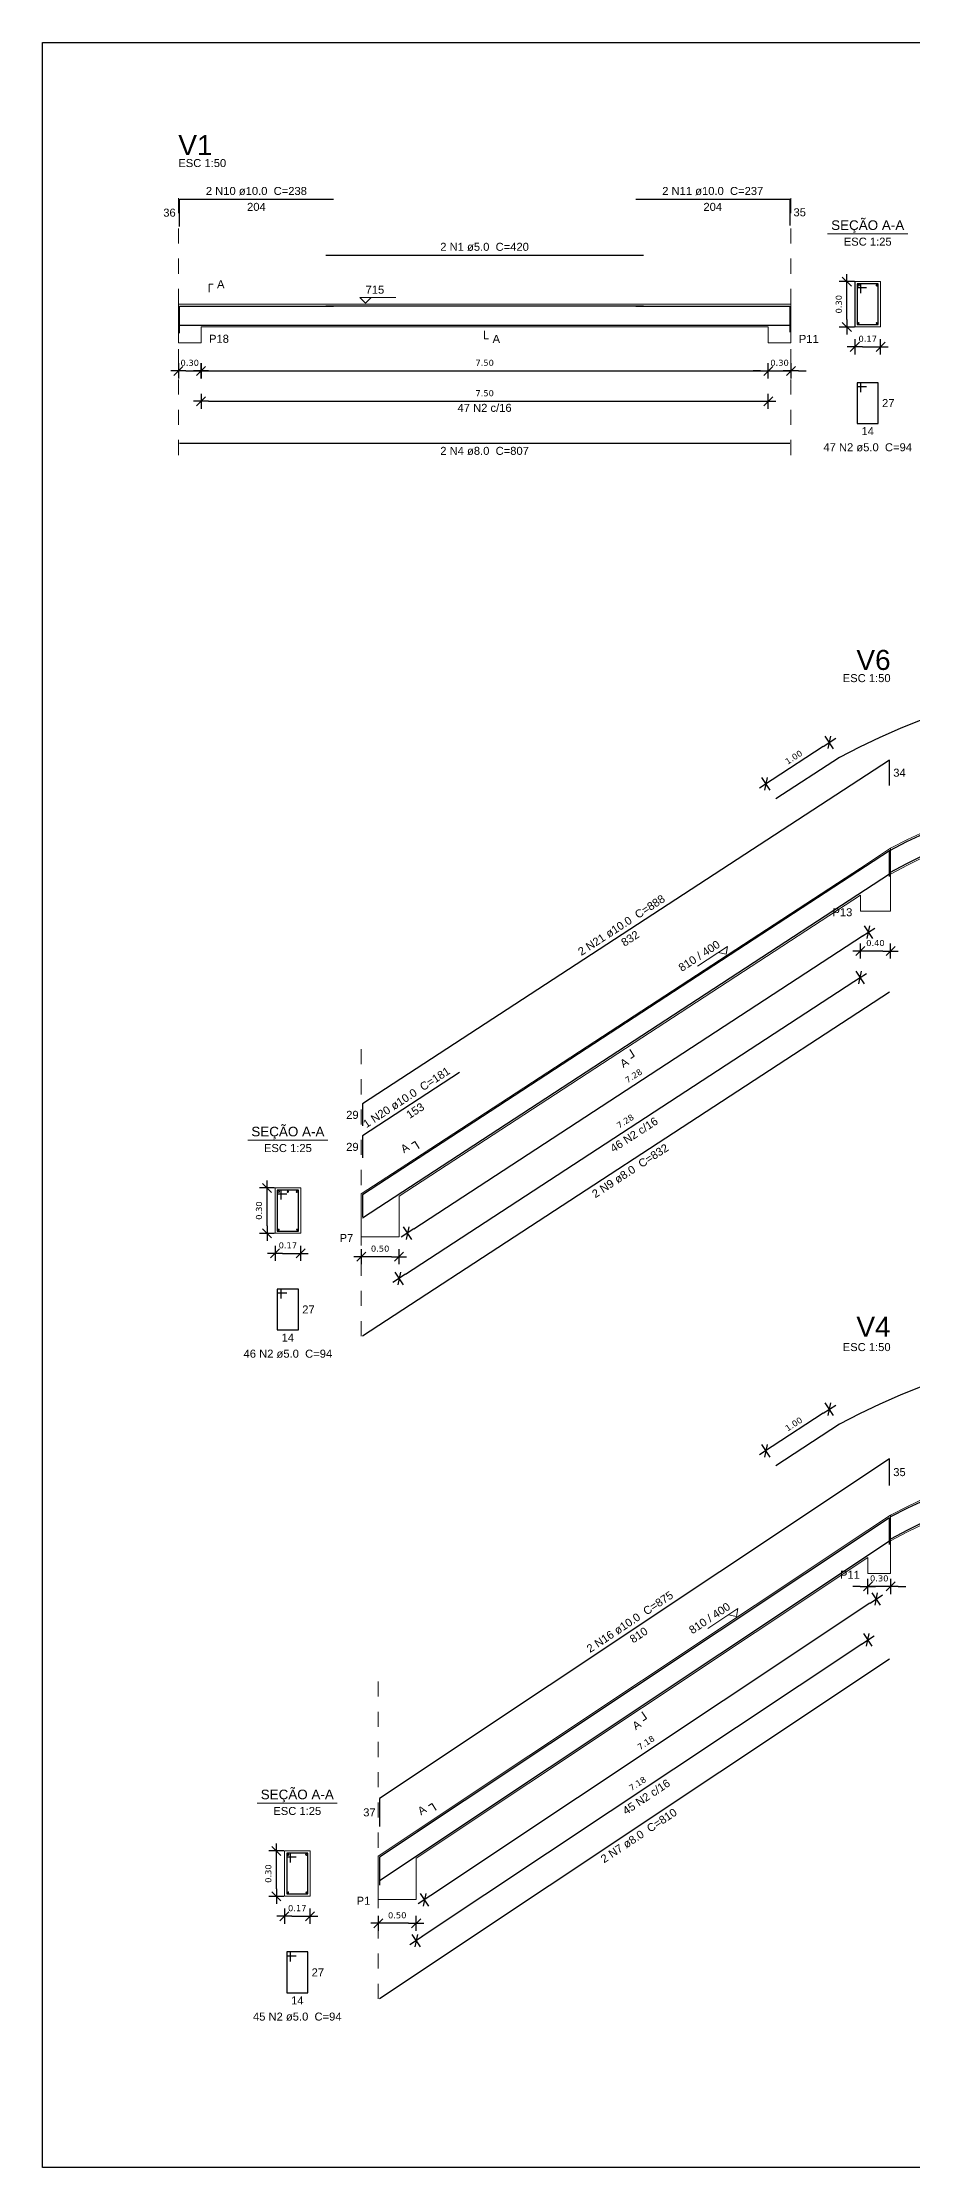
# Model space of a CAD drawing. Extents: x 25 to 1028, y -81 to 176.
# Drawn here: x 784.81 to 790.56, y 44.12 to 58.18 of the extents above; entities that cross this region are included whole.
import ezdxf

# ---------------------------------------------------------------- set-up
doc = ezdxf.new("R2010")
doc.units = 0
doc.header["$LTSCALE"] = 0.3
doc.header["$PDSIZE"] = 0.1
doc.linetypes.add('DOT2', pattern=[3.175, 0, -3.175])
doc.layers.get('0').update_dxf_attribs({"linetype": 'CONTINUOUS'})
doc.layers.get('Defpoints').update_dxf_attribs({"linetype": 'CONTINUOUS'})
doc.layers.add('ARQ-CTA-1_025', color=1, linetype='CONTINUOUS')
for name, color, linetype, lineweight in [('DT-Barras na forma', 2, 'CONTINUOUS', 30), ('DT-Barras no corte', 5, 'CONTINUOUS', 5), ('DT-Barras rebatidas', 2, 'CONTINUOUS', 30), ('DT-Forma', 5, 'CONTINUOUS', 5), ('DT-Pontilhado', 9, 'DOT2', 5), ('DT-Textos', 7, 'CONTINUOUS', 5), ('DT-Título', 3, 'CONTINUOUS', 20)]:
    doc.layers.add(name, color=color, linetype=linetype, lineweight=lineweight)
doc.layers.add('VPort', color=45, linetype='CONTINUOUS', plot=False)
doc.styles.add('Arial', font='arial.ttf')
doc.styles.add('FNDE Texto Cota 0025', font='verdana.ttf', dxfattribs={"height": 0.04})
doc.dimstyles.new('Copy of FNDE 1-0025', dxfattribs={"dimscale": 5, "dimtxt": 0.04, "dimasz": 0.01, "dimexe": 0.15, "dimexo": 0.15, "dimgap": 0.005, "dimtad": 1, "dimlfac": 2, "dimzin": 1, "dimdsep": 46, "dimtxsty": 'FNDE Texto Cota 0025', "dimblk": 'tic', "dimcen": 0.015, "dimdle": 0.15, "dimse1": 1, "dimse2": 1, "dimclrd": 251, "dimclre": 251, "dimclrt": 256, "dimaunit": 1, "dimadec": 3, "dimazin": 0, "dimtfac": 1, "dimtix": 1, "dimtmove": 2, "dimatfit": 3, "dimfxl": 0.15, "dimtvp": 1, "dimtolj": 1, "dimtzin": 0, "dimarcsym": 0})
doc.dimstyles.new('FNDE 1-0025', dxfattribs={"dimscale": 5, "dimtxt": 0.04, "dimasz": 0.01, "dimexe": 0.15, "dimexo": 0.15, "dimgap": 0.005, "dimtad": 1, "dimzin": 1, "dimdsep": 46, "dimtxsty": 'FNDE Texto Cota 0025', "dimblk": 'tic', "dimcen": 0.015, "dimdle": 0.15, "dimse1": 1, "dimse2": 1, "dimclrd": 251, "dimclre": 251, "dimclrt": 256, "dimaunit": 1, "dimadec": 3, "dimazin": 0, "dimtfac": 1, "dimtix": 1, "dimtmove": 2, "dimatfit": 3, "dimfxl": 0.15, "dimtvp": 1, "dimtolj": 1, "dimtzin": 0, "dimarcsym": 0})

# ---------------------------------------------------------------- blocks, each defined once
blk = doc.blocks.new('tic')
at = {"color": 251}
for p, q in [((-1, 0), (1, 0)), ((0, -1), (0, 1))]:
    blk.add_line(p, q, dxfattribs=at)
blk.add_line((-0.6, -0.6), (0.6, 0.6))
blk = doc.blocks.new('*D638')
at = {"layer": 'ARQ-CTA-1_025', "color": 251, "lineweight": -2, "transparency": 16777216}
blk.add_line((785.758, 56.012), (785.808, 56.012), dxfattribs=at)
at = {"layer": 'Defpoints', "color": 0, "transparency": 16777216}
for p in [(785.708, 56.144), (785.858, 56.144), (785.858, 56.012)]:
    blk.add_point(p, dxfattribs=at)
at = {"layer": 'ARQ-CTA-1_025', "color": 251, "lineweight": -2, "transparency": 16777216, "xscale": 0.05, "yscale": 0.05, "zscale": 0.05, "rotation": 180}
blk.add_blockref('tic', (785.708, 56.012), dxfattribs=at)
at = {"layer": 'ARQ-CTA-1_025', "color": 251, "lineweight": -2, "transparency": 16777216, "xscale": 0.05, "yscale": 0.05, "zscale": 0.05}
blk.add_blockref('tic', (785.858, 56.012), dxfattribs=at)
at = {"layer": 'ARQ-CTA-1_025', "transparency": 16777216, "insert": (785.783, 56.065), "char_height": 0.04, "attachment_point": 5, "style": 'FNDE Texto Cota 0025'}
blk.add_mtext('\\A1;0.30', dxfattribs=at)
blk = doc.blocks.new('*D639')
at = {"layer": 'ARQ-CTA-1_025', "color": 251, "lineweight": -2, "transparency": 16777216}
blk.add_line((785.908, 56.012), (789.558, 56.012), dxfattribs=at)
at = {"layer": 'Defpoints', "color": 0, "transparency": 16777216}
for p in [(785.858, 56.144), (789.608, 56.144), (789.608, 56.012)]:
    blk.add_point(p, dxfattribs=at)
at = {"layer": 'ARQ-CTA-1_025', "color": 251, "lineweight": -2, "transparency": 16777216, "xscale": 0.05, "yscale": 0.05, "zscale": 0.05, "rotation": 180}
blk.add_blockref('tic', (785.858, 56.012), dxfattribs=at)
at = {"layer": 'ARQ-CTA-1_025', "color": 251, "lineweight": -2, "transparency": 16777216, "xscale": 0.05, "yscale": 0.05, "zscale": 0.05}
blk.add_blockref('tic', (789.608, 56.012), dxfattribs=at)
at = {"layer": 'ARQ-CTA-1_025', "transparency": 16777216, "insert": (787.733, 56.065), "char_height": 0.04, "attachment_point": 5, "style": 'FNDE Texto Cota 0025'}
blk.add_mtext('\\A1;7.50', dxfattribs=at)
blk = doc.blocks.new('*D640')
at = {"layer": 'ARQ-CTA-1_025', "color": 251, "lineweight": -2, "transparency": 16777216}
for p, q in [((789.558, 56.012), (789.508, 56.012)), ((789.608, 56.012), (789.758, 56.012)), ((789.808, 56.012), (789.858, 56.012))]:
    blk.add_line(p, q, dxfattribs=at)
at = {"layer": 'Defpoints', "color": 0, "transparency": 16777216}
for p in [(789.608, 56.144), (789.758, 56.144), (789.758, 56.012)]:
    blk.add_point(p, dxfattribs=at)
at = {"layer": 'ARQ-CTA-1_025', "color": 251, "lineweight": -2, "transparency": 16777216, "xscale": 0.05, "yscale": 0.05, "zscale": 0.05}
blk.add_blockref('tic', (789.608, 56.012), dxfattribs=at)
at = {"layer": 'ARQ-CTA-1_025', "color": 251, "lineweight": -2, "transparency": 16777216, "xscale": 0.05, "yscale": 0.05, "zscale": 0.05, "rotation": 180}
blk.add_blockref('tic', (789.758, 56.012), dxfattribs=at)
at = {"layer": 'ARQ-CTA-1_025', "transparency": 16777216, "insert": (789.683, 56.065), "char_height": 0.04, "attachment_point": 5, "style": 'FNDE Texto Cota 0025'}
blk.add_mtext('\\A1;0.30', dxfattribs=at)
blk = doc.blocks.new('*D641')
at = {"layer": 'ARQ-CTA-1_025', "color": 251, "lineweight": -2, "transparency": 16777216}
blk.add_line((790.128, 56.353), (790.128, 56.553), dxfattribs=at)
at = {"layer": 'Defpoints', "color": 0, "transparency": 16777216}
for p in [(790.128, 56.603), (790.181, 56.603), (790.181, 56.303)]:
    blk.add_point(p, dxfattribs=at)
at = {"layer": 'ARQ-CTA-1_025', "color": 251, "lineweight": -2, "transparency": 16777216, "xscale": 0.05, "yscale": 0.05, "zscale": 0.05}
for p, rotation in [((790.128, 56.603), 90), ((790.128, 56.303), 270)]:
    blk.add_blockref('tic', p, dxfattribs=dict(at, rotation=rotation))
at = {"layer": 'ARQ-CTA-1_025', "transparency": 16777216, "insert": (790.075, 56.453), "char_height": 0.04, "attachment_point": 5, "rotation": 90, "style": 'FNDE Texto Cota 0025'}
blk.add_mtext('\\A1;0.30', dxfattribs=at)
blk = doc.blocks.new('*D642')
at = {"layer": 'ARQ-CTA-1_025', "color": 251, "lineweight": -2, "transparency": 16777216}
blk.add_line((790.231, 56.171), (790.301, 56.171), dxfattribs=at)
at = {"layer": 'Defpoints', "color": 0, "transparency": 16777216}
for p in [(790.181, 56.303), (790.351, 56.303), (790.351, 56.171)]:
    blk.add_point(p, dxfattribs=at)
at = {"layer": 'ARQ-CTA-1_025', "color": 251, "lineweight": -2, "transparency": 16777216, "xscale": 0.05, "yscale": 0.05, "zscale": 0.05, "rotation": 180}
blk.add_blockref('tic', (790.181, 56.171), dxfattribs=at)
at = {"layer": 'ARQ-CTA-1_025', "color": 251, "lineweight": -2, "transparency": 16777216, "xscale": 0.05, "yscale": 0.05, "zscale": 0.05}
blk.add_blockref('tic', (790.351, 56.171), dxfattribs=at)
at = {"layer": 'ARQ-CTA-1_025', "transparency": 16777216, "insert": (790.266, 56.224), "char_height": 0.04, "attachment_point": 5, "style": 'FNDE Texto Cota 0025'}
blk.add_mtext('\\A1;0.17', dxfattribs=at)
blk = doc.blocks.new('*D643')
at = {"layer": 'ARQ-CTA-1_025', "color": 251, "lineweight": -2, "transparency": 16777216}
blk.add_line((785.908, 55.811), (789.558, 55.811), dxfattribs=at)
at = {"layer": 'Defpoints', "color": 0, "transparency": 16777216}
for p in [(785.858, 55.943), (789.608, 55.943), (789.608, 55.811)]:
    blk.add_point(p, dxfattribs=at)
at = {"layer": 'ARQ-CTA-1_025', "color": 251, "lineweight": -2, "transparency": 16777216, "xscale": 0.05, "yscale": 0.05, "zscale": 0.05, "rotation": 180}
blk.add_blockref('tic', (785.858, 55.811), dxfattribs=at)
at = {"layer": 'ARQ-CTA-1_025', "color": 251, "lineweight": -2, "transparency": 16777216, "xscale": 0.05, "yscale": 0.05, "zscale": 0.05}
blk.add_blockref('tic', (789.608, 55.811), dxfattribs=at)
at = {"layer": 'ARQ-CTA-1_025', "transparency": 16777216, "insert": (787.733, 55.864), "char_height": 0.04, "attachment_point": 5, "style": 'FNDE Texto Cota 0025'}
blk.add_mtext('\\A1;7.50', dxfattribs=at)
blk = doc.blocks.new('*D627')
at = {"layer": 'ARQ-CTA-1_025', "color": 251, "lineweight": -2, "transparency": 16777216}
blk.add_line((786.356, 45.969), (786.356, 46.169), dxfattribs=at)
at = {"layer": 'Defpoints', "color": 0, "transparency": 16777216}
for p in [(786.356, 46.219), (786.409, 46.219), (786.409, 45.919)]:
    blk.add_point(p, dxfattribs=at)
at = {"layer": 'ARQ-CTA-1_025', "color": 251, "lineweight": -2, "transparency": 16777216, "xscale": 0.05, "yscale": 0.05, "zscale": 0.05}
for p, rotation in [((786.356, 46.219), 90), ((786.356, 45.919), 270)]:
    blk.add_blockref('tic', p, dxfattribs=dict(at, rotation=rotation))
at = {"layer": 'ARQ-CTA-1_025', "transparency": 16777216, "insert": (786.303, 46.069), "char_height": 0.04, "attachment_point": 5, "rotation": 90, "style": 'FNDE Texto Cota 0025'}
blk.add_mtext('\\A1;0.30', dxfattribs=at)
blk = doc.blocks.new('*D628')
at = {"layer": 'ARQ-CTA-1_025', "color": 251, "lineweight": -2, "transparency": 16777216}
blk.add_line((786.459, 45.787), (786.529, 45.787), dxfattribs=at)
at = {"layer": 'Defpoints', "color": 0, "transparency": 16777216}
for p in [(786.409, 45.919), (786.579, 45.919), (786.579, 45.787)]:
    blk.add_point(p, dxfattribs=at)
at = {"layer": 'ARQ-CTA-1_025', "color": 251, "lineweight": -2, "transparency": 16777216, "xscale": 0.05, "yscale": 0.05, "zscale": 0.05, "rotation": 180}
blk.add_blockref('tic', (786.409, 45.787), dxfattribs=at)
at = {"layer": 'ARQ-CTA-1_025', "color": 251, "lineweight": -2, "transparency": 16777216, "xscale": 0.05, "yscale": 0.05, "zscale": 0.05}
blk.add_blockref('tic', (786.579, 45.787), dxfattribs=at)
at = {"layer": 'ARQ-CTA-1_025', "transparency": 16777216, "insert": (786.494, 45.84), "char_height": 0.04, "attachment_point": 5, "style": 'FNDE Texto Cota 0025'}
blk.add_mtext('\\A1;0.17', dxfattribs=at)
blk = doc.blocks.new('*D636')
at = {"layer": 'ARQ-CTA-1_025', "color": 251, "lineweight": -2, "transparency": 16777216}
blk.add_line((786.294, 50.356), (786.294, 50.556), dxfattribs=at)
at = {"layer": 'Defpoints', "color": 0, "transparency": 16777216}
for p in [(786.294, 50.606), (786.347, 50.606), (786.347, 50.306)]:
    blk.add_point(p, dxfattribs=at)
at = {"layer": 'ARQ-CTA-1_025', "color": 251, "lineweight": -2, "transparency": 16777216, "xscale": 0.05, "yscale": 0.05, "zscale": 0.05}
for p, rotation in [((786.294, 50.606), 90), ((786.294, 50.306), 270)]:
    blk.add_blockref('tic', p, dxfattribs=dict(at, rotation=rotation))
at = {"layer": 'ARQ-CTA-1_025', "transparency": 16777216, "insert": (786.241, 50.456), "char_height": 0.04, "attachment_point": 5, "rotation": 90, "style": 'FNDE Texto Cota 0025'}
blk.add_mtext('\\A1;0.30', dxfattribs=at)
blk = doc.blocks.new('*D637')
at = {"layer": 'ARQ-CTA-1_025', "color": 251, "lineweight": -2, "transparency": 16777216}
blk.add_line((786.397, 50.173), (786.467, 50.173), dxfattribs=at)
at = {"layer": 'Defpoints', "color": 0, "transparency": 16777216}
for p in [(786.347, 50.306), (786.517, 50.306), (786.517, 50.173)]:
    blk.add_point(p, dxfattribs=at)
at = {"layer": 'ARQ-CTA-1_025', "color": 251, "lineweight": -2, "transparency": 16777216, "xscale": 0.05, "yscale": 0.05, "zscale": 0.05, "rotation": 180}
blk.add_blockref('tic', (786.347, 50.173), dxfattribs=at)
at = {"layer": 'ARQ-CTA-1_025', "color": 251, "lineweight": -2, "transparency": 16777216, "xscale": 0.05, "yscale": 0.05, "zscale": 0.05}
blk.add_blockref('tic', (786.517, 50.173), dxfattribs=at)
at = {"layer": 'ARQ-CTA-1_025', "transparency": 16777216, "insert": (786.432, 50.226), "char_height": 0.04, "attachment_point": 5, "style": 'FNDE Texto Cota 0025'}
blk.add_mtext('\\A1;0.17', dxfattribs=at)
blk = doc.blocks.new('*D883')
at = {"layer": 'ARQ-CTA-1_025', "color": 251, "lineweight": -2, "transparency": 16777216}
for p, q in [((790.217, 47.969), (790.167, 47.969)), ((790.417, 47.969), (790.267, 47.969)), ((790.467, 47.969), (790.517, 47.969))]:
    blk.add_line(p, q, dxfattribs=at)
at = {"layer": 'Defpoints', "color": 0, "transparency": 16777216}
for p in [(790.267, 48.102), (790.417, 48.102), (790.267, 47.969)]:
    blk.add_point(p, dxfattribs=at)
at = {"layer": 'ARQ-CTA-1_025', "color": 251, "lineweight": -2, "transparency": 16777216, "xscale": 0.05, "yscale": 0.05, "zscale": 0.05}
blk.add_blockref('tic', (790.267, 47.969), dxfattribs=at)
at = {"layer": 'ARQ-CTA-1_025', "color": 251, "lineweight": -2, "transparency": 16777216, "xscale": 0.05, "yscale": 0.05, "zscale": 0.05, "rotation": 180}
blk.add_blockref('tic', (790.417, 47.969), dxfattribs=at)
at = {"layer": 'ARQ-CTA-1_025', "transparency": 16777216, "insert": (790.342, 48.022), "char_height": 0.04, "attachment_point": 5, "style": 'FNDE Texto Cota 0025'}
blk.add_mtext('\\A1;0.30', dxfattribs=at)
blk = doc.blocks.new('*D884')
at = {"layer": 'ARQ-CTA-1_025', "color": 251, "lineweight": -2, "transparency": 16777216}
blk.add_line((790.281, 47.858), (787.377, 45.924), dxfattribs=at)
at = {"layer": 'Defpoints', "color": 0, "transparency": 16777216}
for p in [(790.323, 47.886), (787.335, 45.896), (787.335, 45.896)]:
    blk.add_point(p, dxfattribs=at)
at = {"layer": 'ARQ-CTA-1_025', "color": 251, "lineweight": -2, "transparency": 16777216, "xscale": 0.05, "yscale": 0.05, "zscale": 0.05}
for p, rotation in [((790.323, 47.886), 33.66858038811823), ((787.335, 45.896), 213.6685803881182)]:
    blk.add_blockref('tic', p, dxfattribs=dict(at, rotation=rotation))
at = {"layer": 'ARQ-CTA-1_025', "transparency": 16777216, "insert": (788.8, 46.935), "char_height": 0.04, "attachment_point": 5, "rotation": 33.6686, "style": 'FNDE Texto Cota 0025'}
blk.add_mtext('\\A1;7.18', dxfattribs=at)
blk = doc.blocks.new('*D885')
at = {"layer": 'ARQ-CTA-1_025', "color": 251, "lineweight": -2, "transparency": 16777216}
blk.add_line((787.23, 45.74), (787.08, 45.74), dxfattribs=at)
at = {"layer": 'Defpoints', "color": 0, "transparency": 16777216}
for p in [(787.03, 45.873), (787.28, 45.873), (787.03, 45.74)]:
    blk.add_point(p, dxfattribs=at)
at = {"layer": 'ARQ-CTA-1_025', "color": 251, "lineweight": -2, "transparency": 16777216, "xscale": 0.05, "yscale": 0.05, "zscale": 0.05, "rotation": 180}
blk.add_blockref('tic', (787.03, 45.74), dxfattribs=at)
at = {"layer": 'ARQ-CTA-1_025', "color": 251, "lineweight": -2, "transparency": 16777216, "xscale": 0.05, "yscale": 0.05, "zscale": 0.05}
blk.add_blockref('tic', (787.28, 45.74), dxfattribs=at)
at = {"layer": 'ARQ-CTA-1_025', "transparency": 16777216, "insert": (787.155, 45.793), "char_height": 0.04, "attachment_point": 5, "style": 'FNDE Texto Cota 0025'}
blk.add_mtext('\\A1;0.50', dxfattribs=at)
blk = doc.blocks.new('*D886')
at = {"layer": 'ARQ-CTA-1_025', "color": 251, "lineweight": -2, "transparency": 16777216}
blk.add_line((790.226, 47.588), (787.321, 45.653), dxfattribs=at)
at = {"layer": 'Defpoints', "color": 0, "transparency": 16777216}
for p in [(790.267, 47.615), (787.28, 45.625), (787.28, 45.625)]:
    blk.add_point(p, dxfattribs=at)
at = {"layer": 'ARQ-CTA-1_025', "color": 251, "lineweight": -2, "transparency": 16777216, "xscale": 0.05, "yscale": 0.05, "zscale": 0.05}
for p, rotation in [((790.267, 47.615), 33.66858038811823), ((787.28, 45.625), 213.6685803881182)]:
    blk.add_blockref('tic', p, dxfattribs=dict(at, rotation=rotation))
at = {"layer": 'ARQ-CTA-1_025', "transparency": 16777216, "insert": (788.744, 46.664), "char_height": 0.04, "attachment_point": 5, "rotation": 33.6686, "style": 'FNDE Texto Cota 0025'}
blk.add_mtext('\\A1;7.18', dxfattribs=at)
blk = doc.blocks.new('*D887')
at = {"layer": 'ARQ-CTA-1_025', "color": 251, "lineweight": -2, "transparency": 16777216}
blk.add_line((790.367, 52.173), (790.267, 52.173), dxfattribs=at)
at = {"layer": 'Defpoints', "color": 0, "transparency": 16777216}
for p in [(790.217, 52.305), (790.417, 52.305), (790.217, 52.173)]:
    blk.add_point(p, dxfattribs=at)
at = {"layer": 'ARQ-CTA-1_025', "color": 251, "lineweight": -2, "transparency": 16777216, "xscale": 0.05, "yscale": 0.05, "zscale": 0.05, "rotation": 180}
blk.add_blockref('tic', (790.217, 52.173), dxfattribs=at)
at = {"layer": 'ARQ-CTA-1_025', "color": 251, "lineweight": -2, "transparency": 16777216, "xscale": 0.05, "yscale": 0.05, "zscale": 0.05}
blk.add_blockref('tic', (790.417, 52.173), dxfattribs=at)
at = {"layer": 'ARQ-CTA-1_025', "transparency": 16777216, "insert": (790.317, 52.226), "char_height": 0.04, "attachment_point": 5, "style": 'FNDE Texto Cota 0025'}
blk.add_mtext('\\A1;0.40', dxfattribs=at)
blk = doc.blocks.new('*D888')
at = {"layer": 'ARQ-CTA-1_025', "color": 251, "lineweight": -2, "transparency": 16777216}
blk.add_line((790.231, 52.271), (787.264, 50.334), dxfattribs=at)
at = {"layer": 'Defpoints', "color": 0, "transparency": 16777216}
for p in [(790.272, 52.298), (787.222, 50.307), (787.222, 50.307)]:
    blk.add_point(p, dxfattribs=at)
at = {"layer": 'ARQ-CTA-1_025', "color": 251, "lineweight": -2, "transparency": 16777216, "xscale": 0.05, "yscale": 0.05, "zscale": 0.05}
for p, rotation in [((790.272, 52.298), 33.13916304339502), ((787.222, 50.307), 213.139163043395)]:
    blk.add_blockref('tic', p, dxfattribs=dict(at, rotation=rotation))
at = {"layer": 'ARQ-CTA-1_025', "transparency": 16777216, "insert": (788.718, 51.347), "char_height": 0.04, "attachment_point": 5, "rotation": 33.1392, "style": 'FNDE Texto Cota 0025'}
blk.add_mtext('\\A1;7.28', dxfattribs=at)
blk = doc.blocks.new('*D889')
at = {"layer": 'ARQ-CTA-1_025', "color": 251, "lineweight": -2, "transparency": 16777216}
blk.add_line((787.117, 50.151), (786.967, 50.151), dxfattribs=at)
at = {"layer": 'Defpoints', "color": 0, "transparency": 16777216}
for p in [(786.917, 50.284), (787.167, 50.284), (786.917, 50.151)]:
    blk.add_point(p, dxfattribs=at)
at = {"layer": 'ARQ-CTA-1_025', "color": 251, "lineweight": -2, "transparency": 16777216, "xscale": 0.05, "yscale": 0.05, "zscale": 0.05, "rotation": 180}
blk.add_blockref('tic', (786.917, 50.151), dxfattribs=at)
at = {"layer": 'ARQ-CTA-1_025', "color": 251, "lineweight": -2, "transparency": 16777216, "xscale": 0.05, "yscale": 0.05, "zscale": 0.05}
blk.add_blockref('tic', (787.167, 50.151), dxfattribs=at)
at = {"layer": 'ARQ-CTA-1_025', "transparency": 16777216, "insert": (787.042, 50.204), "char_height": 0.04, "attachment_point": 5, "style": 'FNDE Texto Cota 0025'}
blk.add_mtext('\\A1;0.50', dxfattribs=at)
blk = doc.blocks.new('*D890')
at = {"layer": 'ARQ-CTA-1_025', "color": 251, "lineweight": -2, "transparency": 16777216}
blk.add_line((790.175, 51.97), (787.209, 50.034), dxfattribs=at)
at = {"layer": 'Defpoints', "color": 0, "transparency": 16777216}
for p in [(790.217, 51.998), (787.167, 50.007), (787.167, 50.007)]:
    blk.add_point(p, dxfattribs=at)
at = {"layer": 'ARQ-CTA-1_025', "color": 251, "lineweight": -2, "transparency": 16777216, "xscale": 0.05, "yscale": 0.05, "zscale": 0.05}
for p, rotation in [((790.217, 51.998), 33.13916304339502), ((787.167, 50.007), 213.139163043395)]:
    blk.add_blockref('tic', p, dxfattribs=dict(at, rotation=rotation))
at = {"layer": 'ARQ-CTA-1_025', "transparency": 16777216, "insert": (788.663, 51.047), "char_height": 0.04, "attachment_point": 5, "rotation": 33.1392, "style": 'FNDE Texto Cota 0025'}
blk.add_mtext('\\A1;7.28', dxfattribs=at)
blk = doc.blocks.new('*D895')
at = {"layer": 'ARQ-CTA-1_025', "color": 251, "lineweight": -2, "transparency": 16777216}
blk.add_line((789.971, 53.527), (789.634, 53.307), dxfattribs=at)
at = {"layer": 'Defpoints', "color": 0, "transparency": 16777216}
for p in [(790.079, 53.454), (789.592, 53.279), (789.657, 53.179)]:
    blk.add_point(p, dxfattribs=at)
at = {"layer": 'ARQ-CTA-1_025', "color": 251, "lineweight": -2, "transparency": 16777216, "xscale": 0.05, "yscale": 0.05, "zscale": 0.05}
for p, rotation in [((790.013, 53.554), 33.13915162532533), ((789.592, 53.279), 213.1391516253253)]:
    blk.add_blockref('tic', p, dxfattribs=dict(at, rotation=rotation))
at = {"layer": 'ARQ-CTA-1_025', "transparency": 16777216, "insert": (789.777, 53.455), "char_height": 0.04, "attachment_point": 5, "rotation": 33.1392, "style": 'FNDE Texto Cota 0025'}
blk.add_mtext('\\A1;1.00', dxfattribs=at)
blk = doc.blocks.new('*D901')
at = {"layer": 'ARQ-CTA-1_025', "color": 251, "lineweight": -2, "transparency": 16777216}
blk.add_line((789.971, 49.115), (789.634, 48.895), dxfattribs=at)
at = {"layer": 'Defpoints', "color": 0, "transparency": 16777216}
for p in [(790.079, 49.042), (789.592, 48.867), (789.657, 48.767)]:
    blk.add_point(p, dxfattribs=at)
at = {"layer": 'ARQ-CTA-1_025', "color": 251, "lineweight": -2, "transparency": 16777216, "xscale": 0.05, "yscale": 0.05, "zscale": 0.05}
for p, rotation in [((790.013, 49.142), 33.13915162532533), ((789.592, 48.867), 213.1391516253253)]:
    blk.add_blockref('tic', p, dxfattribs=dict(at, rotation=rotation))
at = {"layer": 'ARQ-CTA-1_025', "transparency": 16777216, "insert": (789.777, 49.043), "char_height": 0.04, "attachment_point": 5, "rotation": 33.1392, "style": 'FNDE Texto Cota 0025'}
blk.add_mtext('\\A1;1.00', dxfattribs=at)

msp = doc.modelspace()

# ---------------------------------------------------------------- linework, layer by layer
at = {"layer": 'DT-Barras na forma'}
for p, q in [((790.22072862, 56.58808841), (790.19572862, 56.5880884)), ((790.19572862, 56.5880884), (790.19572862, 56.3180884)), ((790.33572871, 56.5880884), (790.19572871, 56.58808835)), ((790.19572871, 56.58808835), (790.19572871, 56.56308835)), ((790.19572871, 56.56308835), (790.25822871, 56.56308835)), ((790.2207286, 56.52558841), (790.22072862, 56.58808841)), ((790.33572862, 56.3180884), (790.33572871, 56.5880884)), ((790.19572862, 56.3180884), (790.33572862, 56.3180884)), ((786.3870032, 50.59075113), (786.3620032, 50.59075113)), ((786.3620032, 50.59075113), (786.3620032, 50.32075113)), ((786.50200329, 50.59075113), (786.36200329, 50.59075108)), ((786.36200329, 50.59075108), (786.36200329, 50.56575108)), ((786.36200329, 50.56575108), (786.42450329, 50.56575108)), ((786.38700318, 50.52825113), (786.3870032, 50.59075113)), ((786.5020032, 50.32075113), (786.50200329, 50.59075113)), ((786.3620032, 50.32075113), (786.5020032, 50.32075113)), ((786.44913482, 46.20445608), (786.42413482, 46.20445607)), ((786.42413482, 46.20445607), (786.42413483, 45.93445607)), ((786.56413492, 46.20445607), (786.42413492, 46.20445602)), ((786.42413492, 46.20445602), (786.42413492, 46.17945602)), ((786.42413492, 46.17945602), (786.48663492, 46.17945602)), ((786.4491348, 46.14195608), (786.44913482, 46.20445608)), ((786.56413483, 45.93445607), (786.56413492, 46.20445607)), ((786.42413483, 45.93445607), (786.56413483, 45.93445607))]:
    msp.add_line(p, q, dxfattribs=at)
for points in [[(785.7152036, 56.26091941), (785.7152036, 56.44058841), (786.7327036, 56.44058841)], [(786.6827036, 56.44183841), (788.7827036, 56.44183841)], [(788.7327036, 56.44058841), (789.7502036, 56.44058841), (789.7502036, 56.26712766)], [(785.7152036, 56.31508841), (789.7502036, 56.31508841)], [(790.40971095, 52.66627938), (790.40971095, 52.83549038), (786.92471095, 50.56025163), (786.92471095, 50.41548688)], [(790.40971095, 52.68085288), (786.92471095, 50.40561388)], [(787.56721095, 50.97971813), (786.92471095, 50.56025163), (786.92471095, 50.41548688)], [(790.40971095, 48.24664783), (790.40971095, 48.42334258), (787.03721095, 46.17683558), (787.03721095, 45.99193908)], [(790.40971095, 48.26761008), (787.03721095, 46.02110308)]]:
    msp.add_lwpolyline(points, dxfattribs=at)
for centre, radius, start, end in [((792.32971095, 49.24971442), 4.76877789, 61.833223448, 118.166776552), ((792.32971095, 49.24971442), 4.06877789, 61.833223448, 118.166776552), ((792.32971095, 49.24971442), 3.93977789, 60.834292198, 119.165707802), ((792.32971095, 44.83766611), 4.76877789, 61.833223448, 118.166776552), ((792.32971095, 44.83766611), 4.06877789, 61.962921215, 118.037078785), ((792.32971095, 44.83766611), 3.93977789, 60.959124764, 119.040875236)]:
    msp.add_arc(centre, radius, start, end, dxfattribs=at)
at = {"layer": 'DT-Barras no corte'}
for centre, radius in [((790.2057286, 56.57808841), 0.005), ((790.3257286, 56.57808841), 0.005), ((790.2047286, 56.32708841), 0.004), ((790.3267286, 56.32708841), 0.004), ((786.37200318, 50.58075113), 0.005), ((786.43200318, 50.58075113), 0.005), ((786.49200318, 50.58075113), 0.005), ((786.37100318, 50.32975113), 0.004), ((786.49300318, 50.32975113), 0.004), ((786.4341348, 46.19445608), 0.005), ((786.5541348, 46.19445608), 0.005), ((786.4331348, 45.94345608), 0.004), ((786.5551348, 45.94345608), 0.004)]:
    msp.add_circle(centre, radius, dxfattribs=at)
at = {"layer": 'DT-Barras rebatidas'}
for p, q in [((785.7152036, 56.96836941), (785.71520365, 57.14803839)), ((785.71520365, 57.14803839), (786.73270365, 57.14803839)), ((788.7327036, 57.14803841), (789.7502036, 57.14803841)), ((789.7502036, 57.14803841), (789.7502036, 56.97457761)), ((786.6827036, 56.77863841), (788.7827036, 56.77863841)), ((790.22072862, 55.93391341), (790.19572862, 55.9339134)), ((790.19572862, 55.9339134), (790.19572862, 55.6639134)), ((790.33572871, 55.9339134), (790.19572871, 55.93391335)), ((790.19572871, 55.93391335), (790.19572871, 55.90891335)), ((790.19572871, 55.90891335), (790.25822871, 55.90891335)), ((790.2207286, 55.87141341), (790.22072862, 55.93391341)), ((790.33572862, 55.6639134), (790.33572871, 55.9339134)), ((790.19572862, 55.6639134), (790.33572862, 55.6639134)), ((785.7152036, 55.53437841), (789.7502036, 55.53437841)), ((790.40971089, 53.43704037), (786.92471042, 51.16180225)), ((790.07865868, 53.45376083), (789.65840442, 53.17939113)), ((790.40971095, 53.26782938), (790.40971089, 53.43704037)), ((790.40971095, 51.90014288), (786.92471047, 49.62490476)), ((787.56721095, 51.36946813), (786.92471086, 50.95000171)), ((786.92471042, 51.16180225), (786.92471042, 51.01703768)), ((786.92471086, 50.95000171), (786.92471086, 50.80523714)), ((786.3870032, 49.93657613), (786.3620032, 49.93657613)), ((786.3620032, 49.93657613), (786.3620032, 49.66657613)), ((786.50200329, 49.93657613), (786.36200329, 49.93657608)), ((786.36200329, 49.93657608), (786.36200329, 49.91157608)), ((786.38700318, 49.87407613), (786.3870032, 49.93657613)), ((786.5020032, 49.66657613), (786.50200329, 49.93657613)), ((786.36200329, 49.91157608), (786.42450329, 49.91157608)), ((786.3620032, 49.66657613), (786.5020032, 49.66657613)), ((790.07865868, 49.04171252), (789.65840442, 48.76734283)), ((790.40971089, 48.81309258), (787.03721028, 46.56658659)), ((790.40971095, 48.63639783), (790.40971089, 48.81309258)), ((790.40971095, 47.48690008), (787.03721033, 45.24039409)), ((787.03721028, 46.56658659), (787.03721027, 46.38169004)), ((786.44913482, 45.55028108), (786.42413482, 45.55028107)), ((786.42413482, 45.55028107), (786.42413483, 45.28028107)), ((786.56413492, 45.55028107), (786.42413492, 45.55028102)), ((786.42413492, 45.55028102), (786.42413492, 45.52528102)), ((786.42413492, 45.52528102), (786.48663492, 45.52528102)), ((786.4491348, 45.48778108), (786.44913482, 45.55028108)), ((786.56413483, 45.28028107), (786.56413492, 45.55028107)), ((786.42413483, 45.28028107), (786.56413483, 45.28028107))]:
    msp.add_line(p, q, dxfattribs=at)
at = {"layer": 'DT-Forma'}
for p, q in [((790.3507286, 56.60308841), (790.1807286, 56.60308841)), ((790.1807286, 56.60308841), (790.1807286, 56.30308841)), ((790.3507286, 56.30308841), (790.3507286, 56.60308841)), ((785.7077036, 56.45308841), (785.8577036, 56.45308841)), ((785.8577036, 56.45308841), (789.6077036, 56.45308841)), ((789.6077036, 56.45308841), (789.7577036, 56.45308841)), ((785.7077036, 56.30308841), (785.7077036, 56.19718841)), ((785.8577036, 56.19718841), (785.8577036, 56.30308841)), ((785.8577036, 56.30308841), (789.6077036, 56.30308841)), ((789.6077036, 56.30308841), (789.6077036, 56.19718841)), ((789.7577036, 56.19718841), (789.7577036, 56.30308841)), ((790.1807286, 56.30308841), (790.3507286, 56.30308841)), ((785.7077036, 56.19718841), (785.8577036, 56.19718841)), ((789.6077036, 56.19718841), (789.7577036, 56.19718841)), ((790.41721095, 52.85288688), (790.21721095, 52.72231363)), ((790.21721095, 52.72231363), (787.16721095, 50.73107163)), ((790.41721095, 52.67374938), (790.41721095, 52.43727613)), ((790.21721095, 52.54317613), (787.16721095, 50.55193413)), ((790.21721095, 52.43727613), (790.21721095, 52.54317613)), ((790.41721095, 52.43727613), (790.21721095, 52.43727613)), ((787.16721095, 50.73107163), (786.91721095, 50.56785513)), ((786.51700318, 50.60575113), (786.34700318, 50.60575113)), ((786.34700318, 50.60575113), (786.34700318, 50.30575113)), ((786.51700318, 50.30575113), (786.51700318, 50.60575113)), ((787.16721095, 50.55193413), (787.16721095, 50.28281738)), ((786.91721095, 50.28281738), (786.91721095, 50.38871738)), ((786.34700318, 50.30575113), (786.51700318, 50.30575113)), ((787.16721095, 50.28281738), (786.91721095, 50.28281738)), ((790.41721095, 48.44083858), (790.26721095, 48.34091983)), ((790.26721095, 48.34091983), (787.27971095, 46.35087108)), ((790.41721095, 48.26060608), (790.41721095, 48.05478733)), ((790.26721095, 48.16068733), (787.27971095, 46.17063858)), ((790.26721095, 48.05478733), (790.26721095, 48.16068733)), ((790.41721095, 48.05478733), (790.26721095, 48.05478733)), ((787.27971095, 46.35087108), (787.02971095, 46.18433983)), ((786.5791348, 46.21945608), (786.4091348, 46.21945608)), ((786.4091348, 46.21945608), (786.4091348, 45.91945608)), ((786.5791348, 45.91945608), (786.5791348, 46.21945608)), ((787.27971095, 46.17063858), (787.27971095, 45.89820733)), ((787.02971095, 45.89820733), (787.02971095, 46.00410733)), ((786.4091348, 45.91945608), (786.5791348, 45.91945608)), ((787.27971095, 45.89820733), (787.02971095, 45.89820733))]:
    msp.add_line(p, q, dxfattribs=at)
at = {"layer": 'DT-Forma', "linetype": 'Continuous'}
for p, q in [((785.7077036, 56.30308841), (785.7077036, 56.45308841)), ((789.7577036, 56.45308841), (789.7577036, 56.30308841)), ((790.41721095, 52.67374938), (790.41721095, 52.85288688)), ((786.91721095, 50.56785513), (786.91721095, 50.38871738)), ((790.41721095, 48.26060608), (790.41721095, 48.44083858)), ((787.02971095, 46.18433983), (787.02971095, 46.00410733))]:
    msp.add_line(p, q, dxfattribs=at)
at = {"layer": 'DT-Forma'}
for centre, radius, start, end in [((792.32971095, 49.24971442), 4.07927789, 62.041430756, 117.958569244), ((792.32971095, 49.24971442), 3.92927789, 60.874077434, 119.125922566), ((792.32971095, 44.83766611), 4.07927789, 62.041430756, 117.958569244), ((792.32971095, 44.83766611), 3.92927789, 60.874077434, 119.125922566)]:
    msp.add_arc(centre, radius, start, end, dxfattribs=at)
at = {"layer": 'DT-Pontilhado', "ltscale": 0.05}
for p, q in [((785.7077036, 55.45495341), (785.7077036, 57.20098841)), ((789.7577036, 55.45495341), (789.7577036, 57.20098841)), ((786.91721095, 49.62490388), (786.91721095, 51.6247903)), ((787.02971095, 45.24039308), (787.02971095, 47.37957126))]:
    msp.add_line(p, q, dxfattribs=at)
at = {"layer": 'DT-Textos'}
for p, q in [((790.0009786, 56.91931341), (790.5304786, 56.91931341)), ((786.16725318, 50.92197613), (786.69675318, 50.92197613)), ((786.2293848, 46.53568108), (786.7588848, 46.53568108))]:
    msp.add_line(p, q, dxfattribs=at)
for points in [[(785.9106536, 56.53251341), (785.9106536, 56.58546341), (785.9371286, 56.58546341)], [(786.9827036, 56.49809591), (786.9456386, 56.46103091), (786.9085736, 56.49809591), (787.1468486, 56.49809591)], [(787.7327036, 56.27661341), (787.7327036, 56.22366341), (787.7591786, 56.22366341)], [(789.27760645, 52.16262788), (789.3289052, 52.15185413), (789.33967895, 52.20315288), (789.14016045, 52.07289388)], [(788.69221095, 51.52108013), (788.72115745, 51.47674263), (788.6989887, 51.46226938)], [(787.29958595, 50.86778213), (787.27063945, 50.91211963), (787.2484707, 50.89764638)], [(789.34600945, 47.78136308), (789.39740545, 47.77106383), (789.4077047, 47.82245983), (789.2093982, 47.69036308)], [(788.77346095, 47.13918783), (788.8028157, 47.09511983), (788.7807817, 47.08044233)], [(787.41208595, 46.48824183), (787.3827312, 46.53230983), (787.36069695, 46.51763258)]]:
    msp.add_lwpolyline(points, dxfattribs=at)
at = {"layer": 'VPort'}
msp.add_line((790.1807286, 56.60308841), (790.1807286, 56.30308841), dxfattribs=at)
msp.add_lwpolyline([(784.80967722, 58.18478675), (800.15517308, 58.18478675), (800.15517308, 44.1243377), (784.80967722, 44.1243377)], close=True, dxfattribs=at)

# ---------------------------------------------------------------- texts
at = {"layer": 'DT-Barras rebatidas', "color": 7, "char_height": 0.05295, "line_spacing_factor": 0.9, "style": 'Arial'}
for s, insert, width, attachment_point in [('2 N10 ø10.0  C=238', (786.2238486, 57.17461191), 1.14372, 8), ('2 N11 ø10.0  C=237', (789.2413486, 57.17461191), 1.14372, 8), ('36', (785.69021044, 57.0317289), 0.22708, 9), ('204', (786.22395365, 57.12371489), 0.29062, 2), ('204', (789.2414536, 57.12371491), 0.29062, 2), ('35', (789.77520319, 57.08778301), 0.22708, 1), ('2 N1 ø5.0  C=420', (787.7325986, 56.80511191), 1.01664, 8), ('27', (790.36073507, 55.8253884), 0.22708, 1), ('47 N2 c/16', (787.7327036, 55.74022991), 0.6354, 8), ('14', (790.26572862, 55.6395899), 0.22708, 2), ('2 N4 ø8.0  C=807', (787.7325986, 55.45486191), 1.01664, 8), ('47 N2 ø5.0  C=94', (790.2658486, 55.47861191), 1.01664, 8), ('34', (790.43470408, 53.32595988), 0.22708, 7), ('29', (786.89971078, 51.11589496), 0.22708, 3), ('29', (786.89971122, 50.90409443), 0.22708, 3), ('27', (786.52700893, 49.82805113), 0.22708, 1), ('14', (786.4320032, 49.64225263), 0.22708, 2), ('46 N2 ø5.0  C=94', (786.43193818, 49.48118888), 1.01664, 8), ('35', (790.43470408, 48.6982702), 0.22708, 7), ('37', (787.01221064, 46.50061332), 0.22708, 3), ('27', (786.58914063, 45.44175607), 0.22708, 1), ('45 N2 ø5.0  C=94', (786.4940698, 45.09499108), 1.01664, 8), ('14', (786.49413483, 45.25595757), 0.22708, 2)]:
    msp.add_mtext(s, dxfattribs=dict(at, insert=insert, width=width, attachment_point=attachment_point))
for s, insert, width, attachment_point, rotation in [('2 N21 ø10.0  C=888', (788.65276364, 52.32159674), 1.14372, 8, 33.139037034), ('832', (788.68050765, 52.27905411), 0.29062, 2, 33.139037034), ('1 N20 ø10.0  C=181', (787.23151364, 51.18184674), 1.14372, 8, 33.139037034), ('153', (787.2592579, 51.13936772), 0.29062, 2, 33.139037034), ('46 N2 c/16', (788.73551364, 50.93559674), 0.6354, 8, 33.139037034), ('2 N9 ø8.0  C=832', (788.71051364, 50.69609674), 1.01664, 8, 33.139037034), ('2 N16 ø10.0  C=875', (788.70887885, 47.71181005), 1.14372, 8, 33.666158205), ('810', (788.73694439, 47.66959558), 0.29062, 2, 33.666158205), ('45 N2 c/16', (788.81737885, 46.55406005), 0.6354, 8, 33.666158205), ('2 N7 ø8.0  C=810', (788.76737885, 46.29756005), 1.01664, 8, 33.666158205)]:
    msp.add_mtext(s, dxfattribs=dict(at, insert=insert, width=width, attachment_point=attachment_point, rotation=rotation))
at = {"layer": 'DT-Textos', "line_spacing_factor": 0.798, "style": 'Arial'}
for s, insert, char_height, width, attachment_point in [('ESC 1:50', (785.7075986, 57.35986191), 0.05295, 0.50832, 7), ('SEÇÃO A-A', (790.2658486, 56.92488841), 0.06354, 0.686232, 8), ('ESC 1:25', (790.2658486, 56.83986191), 0.05295, 0.50832, 8), ('A', (785.9635986, 56.55911191), 0.05295, 0.06354, 7), ('715', (786.9455986, 56.52186191), 0.05295, 0.19062, 7), ('P18', (785.9105986, 56.19711191), 0.05295, 0.19062, 7), ('A', (787.7855986, 56.19711191), 0.05295, 0.06354, 7), ('P11', (789.8105986, 56.19711191), 0.05295, 0.19062, 7), ('ESC 1:50', (790.41731595, 53.95184735), 0.05295, 0.50832, 9), ('P13', (790.16431595, 52.40268888), 0.05295, 0.19062, 9), ('SEÇÃO A-A', (786.43193818, 50.92746538), 0.06354, 0.686232, 8), ('ESC 1:25', (786.43193818, 50.84243888), 0.05295, 0.50832, 8), ('P7', (786.86431595, 50.24818888), 0.05295, 0.12708, 9), ('ESC 1:50', (790.41731595, 49.52551256), 0.05295, 0.50832, 9), ('P11', (790.21431595, 48.01949108), 0.05295, 0.19062, 9), ('SEÇÃO A-A', (786.4940698, 46.54126758), 0.06354, 0.686232, 8), ('ESC 1:25', (786.4940698, 46.45624108), 0.05295, 0.50832, 8), ('P1', (786.97681595, 45.86299108), 0.05295, 0.12708, 9)]:
    msp.add_mtext(s, dxfattribs=dict(at, insert=insert, char_height=char_height, width=width, attachment_point=attachment_point))
at = {"layer": 'DT-Textos', "char_height": 0.05295, "attachment_point": 9, "line_spacing_factor": 0.798, "style": 'Arial'}
for s, insert, width, rotation in [('810 / 400', (789.29551367, 52.20284676), 0.57186, 33.139037034), ('A', (788.69126363, 51.42559674), 0.06354, 33.13987887), ('A', (787.24076363, 50.86109674), 0.06354, 33.13987887), ('810 / 400', (789.36362874, 47.82180997), 0.57186, 33.666158205), ('A', (788.77337885, 47.04381004), 0.06354, 33.667000042), ('A', (787.35337885, 46.48081004), 0.06354, 33.667000042)]:
    msp.add_mtext(s, dxfattribs=dict(at, insert=insert, width=width, rotation=rotation))
at = {"layer": 'DT-Título', "char_height": 0.132375, "width": 0.3177, "line_spacing_factor": 0.798, "style": 'Arial'}
for s, insert, attachment_point in [('V1', (785.7075986, 57.43932216), 7), ('V6', (790.41731595, 54.0313076), 9), ('V4', (790.41731595, 49.62072115), 9)]:
    msp.add_mtext(s, dxfattribs=dict(at, insert=insert, attachment_point=attachment_point))

# ---------------------------------------------------------------- dimensions: what is measured, and where the dimension line sits
at = {"layer": 'ARQ-CTA-1_025'}
for base, p1, p2, angle, dimstyle, picture, middle, dimtype in [((790.1277786, 56.60308841), (790.1807286, 56.30308841), (790.1807286, 56.60308841), 90, 'FNDE 1-0025', '*D641', (790.0748286, 56.45308841), 160), ((787.22243791, 50.30669084), (790.27243791, 52.29793284), (787.22243791, 50.30669084), 213.139163043, 'Copy of FNDE 1-0025', '*D888', (788.7184915, 51.34664927), 161), ((790.21721095, 52.17281673), (790.41721095, 52.30519173), (790.21721095, 52.30519173), 180, 'Copy of FNDE 1-0025', '*D887', (790.31721095, 52.22576673), 160), ((787.16721095, 50.00654913), (790.21721095, 51.99779113), (787.16721095, 50.00654913), 213.139163043, 'Copy of FNDE 1-0025', '*D890', (788.66326454, 51.04650756), 161), ((786.29405318, 50.60575113), (786.34700318, 50.30575113), (786.34700318, 50.60575113), 90, 'FNDE 1-0025', '*D636', (786.24110318, 50.45575113), 160), ((786.91721095, 50.15130915), (787.16721095, 50.28368415), (786.91721095, 50.28368415), 180, 'Copy of FNDE 1-0025', '*D889', (787.04221095, 50.20425915), 160), ((790.26721095, 47.96938108), (790.41721095, 48.10175608), (790.26721095, 48.10175608), 180, 'Copy of FNDE 1-0025', '*D883', (790.34221095, 48.02233108), 160), ((787.33514976, 45.8961065), (790.32264976, 47.88615525), (787.33514976, 45.8961065), 213.668580388, 'Copy of FNDE 1-0025', '*D884', (788.79954491, 46.93519895), 161), ((787.27971095, 45.62525358), (790.26721095, 47.61530233), (787.27971095, 45.62525358), 213.668580388, 'Copy of FNDE 1-0025', '*D886', (788.7441061, 46.66434603), 161), ((786.3561848, 46.21945608), (786.4091348, 45.91945608), (786.4091348, 46.21945608), 90, 'FNDE 1-0025', '*D627', (786.3032348, 46.06945608), 160), ((787.02971095, 45.74023464), (787.27971095, 45.87260964), (787.02971095, 45.87260964), 180, 'Copy of FNDE 1-0025', '*D885', (787.15471095, 45.79318464), 160)]:
    dim = msp.add_linear_dim(base=base, p1=p1, p2=p2, angle=angle, dimstyle=dimstyle, dxfattribs=at)
    dim.commit()
    dim.dimension.update_dxf_attribs({"geometry": picture, "text_midpoint": middle, "dimtype": dimtype})
for base, p1, p2, dimstyle, picture, middle in [((790.3507286, 56.17071341), (790.1807286, 56.30308841), (790.3507286, 56.30308841), 'FNDE 1-0025', '*D642', (790.2657286, 56.22366341)), ((785.8577036, 56.01186341), (785.7077036, 56.14423841), (785.8577036, 56.14423841), 'Copy of FNDE 1-0025', '*D638', (785.7827036, 56.06481341)), ((789.6077036, 56.01186341), (785.8577036, 56.14423841), (789.6077036, 56.14423841), 'Copy of FNDE 1-0025', '*D639', (787.7327036, 56.06481341)), ((789.7577036, 56.01186341), (789.6077036, 56.14423841), (789.7577036, 56.14423841), 'Copy of FNDE 1-0025', '*D640', (789.6827036, 56.06481341)), ((789.6077036, 55.81065341), (785.8577036, 55.94302841), (789.6077036, 55.94302841), 'Copy of FNDE 1-0025', '*D643', (787.7327036, 55.86360341)), ((786.51700318, 50.17337613), (786.34700318, 50.30575113), (786.51700318, 50.30575113), 'FNDE 1-0025', '*D637', (786.43200318, 50.22632613)), ((786.5791348, 45.78708108), (786.4091348, 45.91945608), (786.5791348, 45.91945608), 'FNDE 1-0025', '*D628', (786.4941348, 45.84003108))]:
    dim = msp.add_linear_dim(base=base, p1=p1, p2=p2, dimstyle=dimstyle, dxfattribs=at)
    dim.commit()
    dim.dimension.update_dxf_attribs({"geometry": picture, "text_midpoint": middle, "dimtype": 160})
for p1, p2, picture, middle in [((790.07865868, 53.45376083), (789.6573255, 53.17868674), '*D895', (789.77726781, 53.45518689)), ((790.07865868, 49.04171252), (789.6573255, 48.76663844), '*D901', (789.77726781, 49.04313859))]:
    dim = msp.add_aligned_dim(p1=p1, p2=p2, distance=-0.1201374, text='1.00', dimstyle='Copy of FNDE 1-0025', dxfattribs=at)
    dim.commit()
    dim.dimension.update_dxf_attribs({"geometry": picture, "text_midpoint": middle})

doc.saveas('drawing.dxf')
